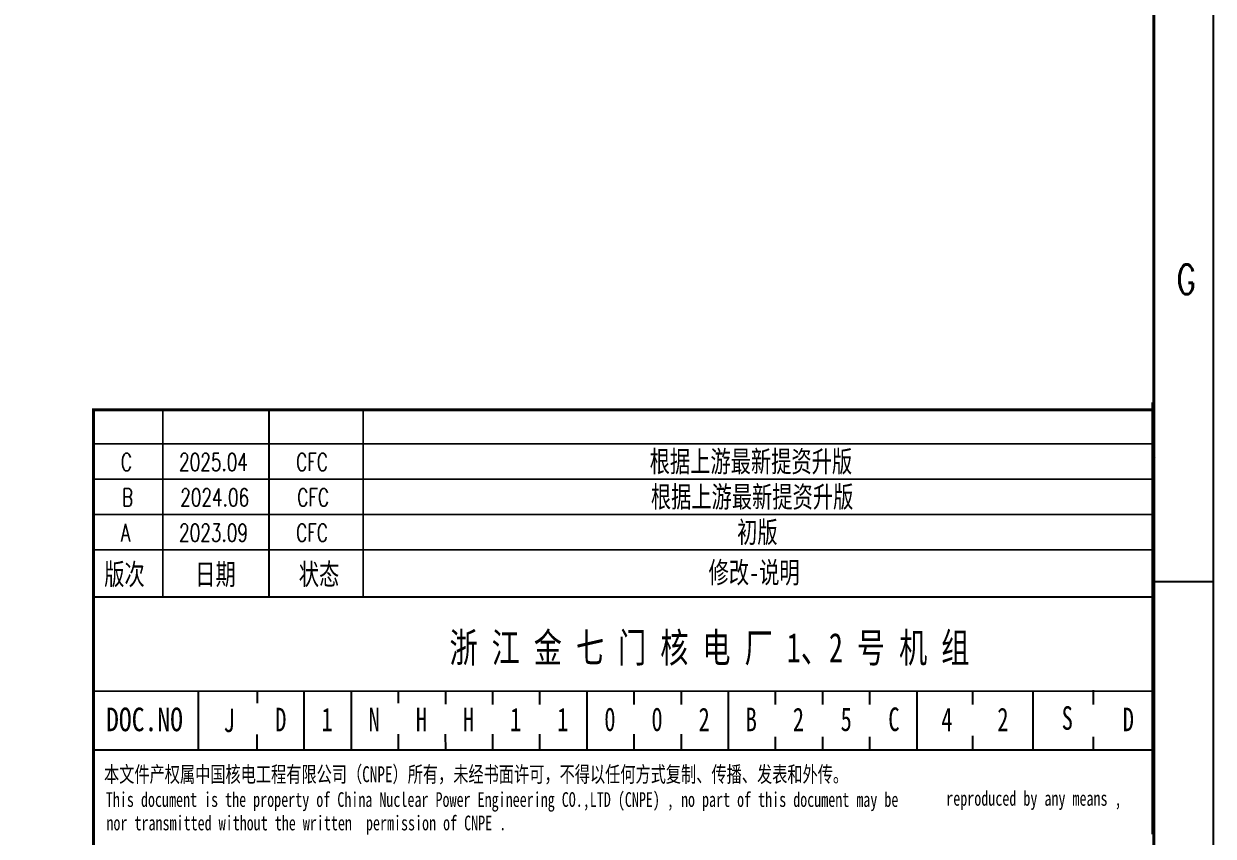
# Model space of a CAD drawing. Extents: x -383207 to 558143, y -95136 to 11777.
# Drawn here: x -250762 to -235619, y -88777 to -78432 of the extents above; entities that cross this region are included whole.
import ezdxf

# ---------------------------------------------------------------- set-up
doc = ezdxf.new("R2010")
doc.units = 0
doc.layers.get('0').update_dxf_attribs({"linetype": 'CONTINUOUS'})
for name, color, linetype in [('1', 7, 'CONTINUOUS'), ('BORDER', 7, 'CONTINUOUS'), ('TK', 4, 'CONTINUOUS')]:
    doc.layers.add(name, color=color, linetype=linetype)
doc.styles.add('HZbine', font='txt_____.ttf', dxfattribs={"width": 0.7, "bigfont": 'HZTXT'})
doc.styles.add('romand', font='romand.shx', dxfattribs={"width": 0.7, "height": 200, "bigfont": 'OCHINESE.shx'})
doc.styles.add('宋体', font='', dxfattribs={"width": 0.7})
doc.styles.get('宋体').set_extended_font_data('SimSun')

msp = doc.modelspace()

# ---------------------------------------------------------------- linework, layer by layer
at = {"color": 2, "linetype": 'Continuous'}
msp.add_line((-248540.1, -86931.3), (-248540.1, -87681.3), dxfattribs=at)
msp.add_lwpolyline([(-324794.3, -30906.3), (-235619.3, -30906.3), (-235619.3, -93981.3), (-324794.3, -93981.3)], close=True)
at = {"color": 4, "flags": 128}
for points in [[(-235619.3, -30906.3), (-235619.3, -93981.3)], [(-236369.3, -85534.4), (-235619.3, -85534.4)]]:
    msp.add_lwpolyline(points, dxfattribs=at)
at = {"color": 4, "const_width": 37.5}
msp.add_lwpolyline([(-322919.3, -31656.3), (-236375.3, -31656.3), (-236375.3, -93231.3), (-322919.3, -93231.3)], close=True, dxfattribs=at)
at = {"layer": '1', "color": 2}
for p, q in [((-236390.1, -88753.1), (-236390.1, -83255.3)), ((-249875.3, -88736.2), (-249875.3, -83349.2)), ((-236375.3, -88727.2), (-236375.3, -83349.2)), ((-236350, -83956), (-236350, -83956)), ((-236350, -83956), (-236350, -83956)), ((-236350, -83956), (-236350, -83956)), ((-236350, -83956), (-236350, -83956)), ((-247790.1, -87006.3), (-247790.1, -87006.3)), ((-247190.1, -87681.3), (-247190.1, -86931.3)), ((-246590.1, -87681.3), (-246590.1, -86931.3)), ((-245990.1, -87081.3), (-245990.1, -86931.3)), ((-245390.1, -87096.8), (-245390.1, -86931.3)), ((-244790.1, -87099.1), (-244790.1, -86931.3)), ((-244190.1, -87099.1), (-244190.1, -86931.3)), ((-243590.1, -87681.3), (-243590.1, -86931.3)), ((-242990.1, -87099.1), (-242990.1, -86931.3)), ((-242390.1, -87099.1), (-242390.1, -86931.3)), ((-241790.1, -87681.3), (-241790.1, -86931.3)), ((-241190.1, -87099.1), (-241190.1, -86931.3)), ((-240590.1, -87099.1), (-240590.1, -86931.3)), ((-239990.1, -87099.1), (-239990.1, -86931.3)), ((-239390.1, -87681.3), (-239390.1, -86931.3)), ((-238678.4, -87099.8), (-238678.4, -86931.3)), ((-237913.3, -87685.8), (-237913.3, -86935.8)), ((-237144.8, -87099.1), (-237144.8, -86918.4)), ((-247790.1, -87681.3), (-247790.1, -87480.3)), ((-245990.1, -87681.3), (-245990.1, -87477.6)), ((-245390.1, -87681.3), (-245390.9, -87477.6)), ((-244790.1, -87681.3), (-244790.9, -87477.6)), ((-244190.1, -87681.3), (-244190.1, -87477.6)), ((-242990.1, -87681.3), (-242990.1, -87477.6)), ((-242390.1, -87681.3), (-242390.1, -87477.6)), ((-241190.1, -87681.3), (-241190.1, -87511.4)), ((-240590.1, -87681.3), (-240590.1, -87511.4)), ((-239990.1, -87681.3), (-239990.1, -87511.4)), ((-238678.4, -87674.3), (-238678.4, -87498.5)), ((-237144.8, -87681.3), (-237144.8, -87511.4)), ((-236390.1, -87681.3), (-249890.1, -87681.3))]:
    msp.add_line(p, q, dxfattribs=at)
at = {"layer": '1'}
msp.add_line((-236384.1, -88753.1), (-236384.1, -83375.1), dxfattribs=at)
at = {"layer": '1', "color": 7}
msp.add_line((-236358.8, -83982), (-236358.8, -83982), dxfattribs=at)
msp.add_line((-236358.8, -83982), (-236358.8, -83982), dxfattribs=at)
msp.add_line((-236358.8, -83982), (-236358.8, -83982), dxfattribs=at)
msp.add_line((-236358.8, -83982), (-236358.8, -83982), dxfattribs=at)
at = {"layer": '1', "color": 2, "const_width": 37.5}
msp.add_lwpolyline([(-249875.3, -93231.3), (-236375.3, -93231.3), (-236375.3, -83349.2), (-249875.3, -83349.2)], close=True, dxfattribs=at)
at = {"layer": '1', "color": 2, "const_width": 22.5}
for points in [[(-248990.1, -83331.3), (-248990.1, -85731.3)], [(-247640.1, -83331.3), (-247640.1, -85731.3)], [(-246440.1, -83331.3), (-246440.1, -85731.3)], [(-249890.1, -83781.3), (-236390.1, -83781.3)], [(-249890.1, -84231.3), (-236390.1, -84231.3)], [(-249890.1, -84681.3), (-236390.1, -84681.3)], [(-249890.1, -85131.3), (-236390.1, -85131.3)], [(-249890.1, -85731.3), (-236390.1, -85731.3)], [(-249890.1, -86931.3), (-236390.1, -86931.3)], [(-248540.1, -86931.3), (-248540.1, -87681.3)], [(-249890.1, -87681.3), (-236390.1, -87681.3)], [(-249875.3, -87681.3), (-236375.3, -87681.3)]]:
    msp.add_lwpolyline(points, dxfattribs=at)
at = {"layer": 'BORDER', "color": 2}
msp.add_line((-247790.1, -86931.3), (-247790.9, -87081.3), dxfattribs=at)

# ---------------------------------------------------------------- texts
at = {"color": 4, "style": 'HZbine', "width": 0.7}
msp.add_text('G', height=375, dxfattribs=at).set_placement((-236080.2, -81874))
at = {"color": 2, "style": '宋体', "width": 0.7}
msp.add_text('浙 江 金 七 门 核 电 厂 1、2 号 机 组', height=375, dxfattribs=at).set_placement((-245342, -86564))
at = {"color": 2, "linetype": 'Continuous', "char_height": 300, "attachment_point": 5, "style": '宋体'}
for s, width, insert in [('J', 433.11, (-248147.4, -87303.8)), ('D', 507.008, (-247489.7, -87292.1)), ('1', 507.008, (-246899.9, -87290.6)), ('N', 507.008, (-246299.9, -87290.6)), ('H', 7499.993, (-245699.9, -87290.6)), ('H', 507.008, (-245099.9, -87290.6)), ('1', 507.008, (-244499.9, -87290.6)), ('1', 507.008, (-243899.9, -87290.6)), ('0', 507.008, (-243299.9, -87290.6)), ('B', 507.008, (-241499.9, -87290.6)), ('2', 507.008, (-240899.9, -87290.6)), ('5', 507.008, (-240291.6, -87290.6)), ('C', 507.008, (-239684, -87290.6)), ('4', 507.008, (-239009, -87290.6)), ('2', 507.008, (-238296.5, -87290.6)), ('S', 507.008, (-237477, -87274.8)), ('D', 507.008, (-236699.9, -87290.6))]:
    msp.add_mtext_dynamic_manual_height_columns(s, width=width, gutter_width=75, heights=[0], dxfattribs=dict(at, insert=insert))
at = {"color": 1, "linetype": 'Continuous', "char_height": 300, "attachment_point": 5, "style": '宋体'}
for s, width, insert in [('0', 300, (-242699.9, -87290.6)), ('2', 20.28, (-242099.9, -87290.6))]:
    msp.add_mtext_dynamic_manual_height_columns(s, width=width, gutter_width=3, heights=[0], dxfattribs=dict(at, insert=insert))
at = {"layer": '1', "color": 6, "style": '宋体', "width": 0.7}
msp.add_text('根据上游最新提资升版', height=270, dxfattribs=at).set_placement((-242793.6, -84140.4))
at = {"layer": '1', "color": 2, "style": '宋体'}
for s, height, width, p in [('根据上游最新提资升版', 270, 0.7, (-242778.7, -84590.4)), ('初版', 270, 0.7, (-241680.2, -85040.4)), ('修改-说明', 270, 0.7, (-242043.5, -85554)), ('版次', 270, 0.7, (-249737.6, -85576.3)), ('日期 ', 270, 0.7, (-248578.6, -85576.3)), ('状态', 270, 0.7, (-247260.5, -85576.3)), ('DOC.NO', 300, 0.8, (-249714.3, -87440.2))]:
    msp.add_text(s, height=height, dxfattribs=dict(at, width=width)).set_placement(p)
at = {"layer": '1', "color": 2, "ltscale": 0.8, "style": '宋体', "width": 0.7}
for s, height, p in [('本文件产权属中国核电工程有限公司（CNPE）所有，未经书面许可，不得以任何方式复制、传播、发表和外传。', 202.5, (-249740.2, -88089.3)), ('This document is the property of China Nuclear Power Engineering CO.,LTD (CNPE) , no part of this document may be', 187.5, (-249716.6, -88404)), ('reproduced by any means , ', 187.5, (-239018.2, -88388.9)), ('nor transmitted without the written  permission of CNPE .', 187.5, (-249709.4, -88702.4))]:
    msp.add_text(s, height=height, dxfattribs=at).set_placement(p)
at = {"layer": 'TK', "color": 6, "style": 'romand', "width": 0.7}
for s, p in [('C', (-249526.4, -84125)), ('2025.04', (-248784.7, -84125)), ('CFC', (-247294.9, -84125))]:
    msp.add_text(s, height=225, dxfattribs=at).set_placement(p)
at = {"layer": 'TK', "color": 2, "style": 'romand', "width": 0.7}
for s, p in [('B', (-249511.5, -84575)), ('2024.06', (-248769.8, -84575)), ('CFC', (-247280.1, -84575)), ('A', (-249526.4, -85025)), ('2023.09', (-248784.7, -85025)), ('CFC', (-247294.9, -85025))]:
    msp.add_text(s, height=225, dxfattribs=at).set_placement(p)

doc.saveas('drawing.dxf')
